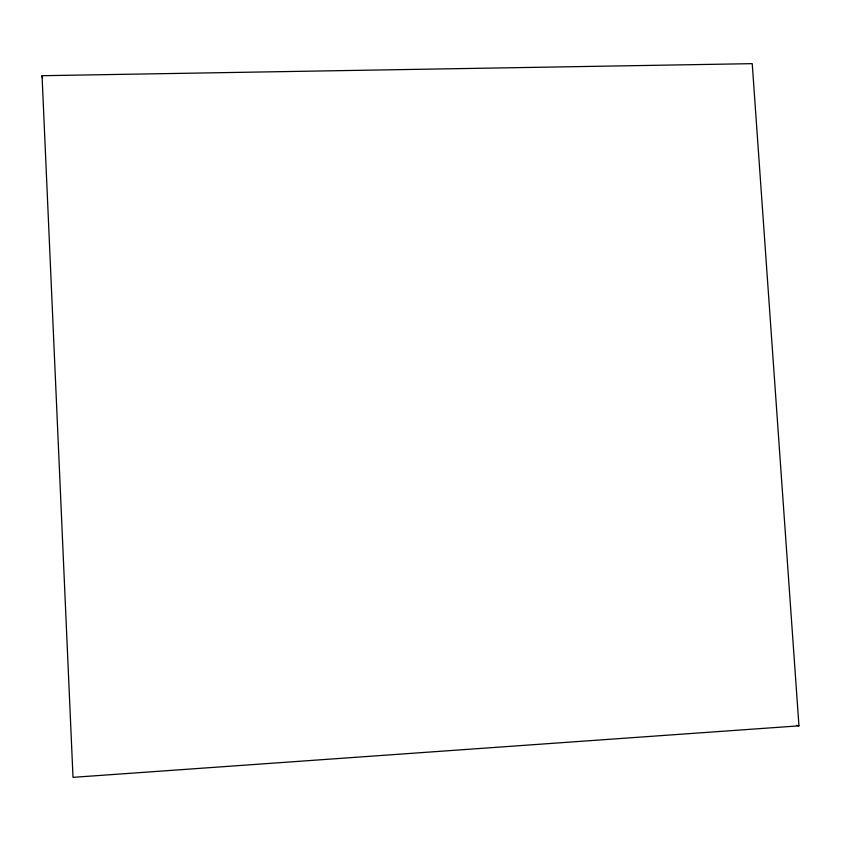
<?xml version="1.0" encoding="UTF-8"?>
<svg xmlns="http://www.w3.org/2000/svg" width="841" height="841" viewBox="0 0 841 841"><rect width="100%" height="100%" fill="white"/><g stroke="black" fill="none" stroke-linecap="round" stroke-linejoin="round"><path stroke-width="1.26" d="M798.95 725.846L73.009 777.347L42.05 75.711L752.232 63.653L798.95 725.846L796.374 725.352M42.05 75.711L42.565 78.287"/></g></svg>
